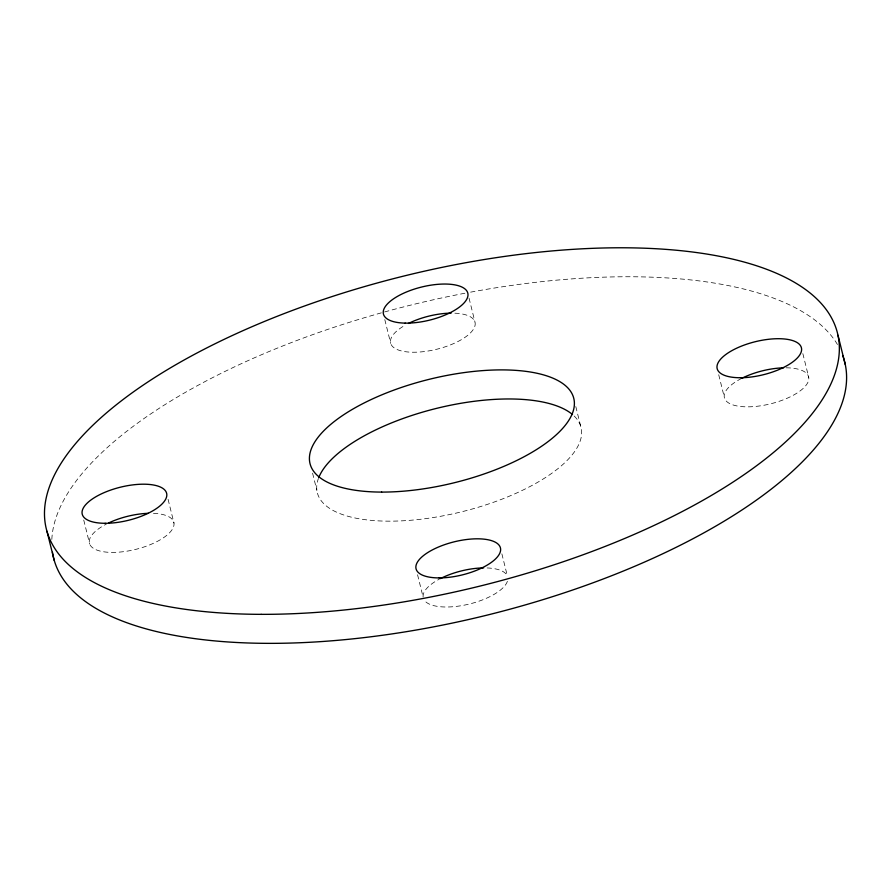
<?xml version="1.0" encoding="UTF-8"?>
<svg xmlns="http://www.w3.org/2000/svg" width="891" height="891" viewBox="0 0 891 891"><rect width="100%" height="100%" fill="white"/><g stroke="black" fill="none" stroke-linecap="round" stroke-linejoin="round"><path stroke-width="0.67" stroke-dasharray="4.46 3.34" d="M802.836 353.604L808.75 377.428M718.714 374.721L724.294 397.219M575.798 406.563L580.72 426.41M469.034 298.129L474.948 321.952M501.878 553.868L507.458 576.366M384.801 319.602L390.704 343.414M417.556 574.74L423.136 597.237A43.47 17.029 -13.9 0 1 439.285 579.172M312.585 473.188L316.862 490.395M168.076 499.328L173.99 523.14M83.743 520.054L89.69 544.033M574.16 416.03A135.833 53.204 -13.9 0 1 460.658 512.035A135.833 53.204 -13.9 0 1 318.432 478.422M51.834 539.445A407.51 159.623 -13.9 0 1 465.213 293.172M470.615 292.148A407.51 159.623 -13.9 0 1 837.796 345.095M507.38 581.333A43.47 17.029 -13.9 0 1 467.864 604.388A43.47 17.029 -13.9 0 1 424.528 600.512M487.121 567.946A43.47 17.029 -13.9 0 1 507.313 575.987M786.085 367.805A43.392 16.996 -13.9 0 1 800.82 390.392A43.392 16.996 -13.9 0 1 737.057 405.962A43.392 16.996 -13.9 0 1 740.711 378.875M454.878 313.186A43.47 17.029 -13.9 0 1 466.572 336.23A43.47 17.029 -13.9 0 1 403.857 351.455A43.47 17.029 -13.9 0 1 405.015 325.293M153.464 513.339A43.47 17.029 -13.9 0 1 164.868 536.783A43.47 17.029 -13.9 0 1 101.24 551.34A43.47 17.029 -13.9 0 1 106.319 524.12"/><path stroke-width="1.34" d="M837.997 335.272L845.214 364.386M46.989 531.281L54.217 560.394M318.833 477.376A135.833 53.204 -13.9 0 1 436.445 408.401A135.833 53.204 -13.9 0 1 572.512 414.538M842.719 355.576A407.51 159.623 -13.9 0 1 488.402 614.801A407.51 159.623 -13.9 0 1 52.458 552.297M440.388 578.604A43.47 17.029 -13.9 0 1 483.646 567.901M741.769 378.341A43.392 16.996 -13.9 0 1 783.568 367.827M408.468 323.455A43.47 17.029 -13.9 0 1 451.147 313.131M108.68 522.95A43.47 17.029 -13.9 0 1 148.396 513.316M261.152 614.345A407.51 159.623 -13.9 0 0 838.787 339.994A407.51 159.623 -13.9 0 0 225.824 338.547A407.51 159.623 -13.9 0 0 261.152 614.345M381.671 492.088A135.833 53.204 -13.9 0 0 574.205 400.638A135.833 53.204 -13.9 0 0 369.888 400.148A135.833 53.204 -13.9 0 0 381.671 492.088M439.118 577.914A43.47 17.029 -13.9 0 0 500.564 548.566A43.47 17.029 -13.9 0 0 435.042 548.566A43.47 17.029 -13.9 0 0 439.118 577.914M740.521 377.739A43.392 16.996 -13.9 0 0 801.521 348.314A43.392 16.996 -13.9 0 0 735.843 348.581A43.392 16.996 -13.9 0 0 740.521 377.739M405.149 323.121A43.47 17.029 -13.9 0 0 467.987 294.409A43.47 17.029 -13.9 0 0 403.679 293.195A43.47 17.029 -13.9 0 0 405.149 323.121M105.149 523.295A43.47 17.029 -13.9 0 0 166.762 494.026A43.47 17.029 -13.9 0 0 101.385 493.87A43.47 17.029 -13.9 0 0 105.149 523.295"/></g></svg>
